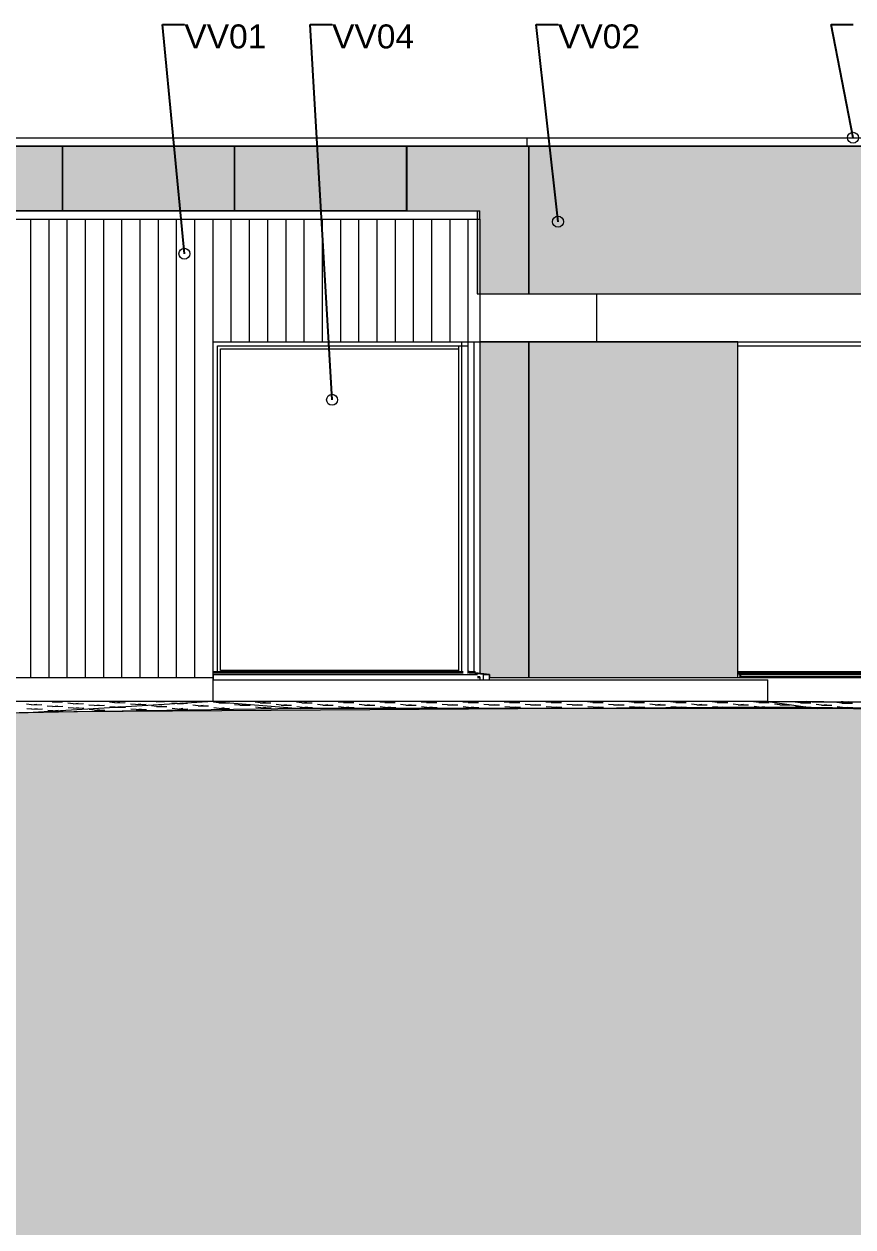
# Model space of a CAD drawing. Header units: millimetres. Extents: x 239748 to 326588, y -19262 to 5561.
# Drawn here: x 306660 to 313570, y -8703 to 1324 of the extents above; entities that cross this region are included whole.
import ezdxf

# ---------------------------------------------------------------- set-up
doc = ezdxf.new("R2010")
doc.units = ezdxf.units.MM
doc.header["$MEASUREMENT"] = 0
for name, color, linetype, lineweight in [('Annotation - Label_Pen_No__1', 7, 'Continuous', 13), ('New_0_Pen_No__1', 7, 'Continuous', 13), ('New_2D Drafting - General_Pen_No__1', 7, 'Continuous', 13), ('New_2D Drafting - General_Pen_No__18', 9, 'Continuous', 15), ('New_ARCHICAD Windows_Pen_No__1', 7, 'Continuous', 13), ('New_Shell - Roof_Pen_No__1', 7, 'Continuous', 13), ('New_Site & Landscape - Terrain_Pen_No__1', 7, 'Continuous', 13), ('New_Structural - Bearing_Pen_No__1', 7, 'Continuous', 13)]:
    doc.layers.add(name, color=color, linetype=linetype, lineweight=lineweight)
for name, color, linetype, lineweight, true_color in [('New_2D Drafting - General_Pen_No__102', 7, 'Continuous', 13, 0xcccccc), ('New_2D Drafting - General_Pen_No__61', 7, 'Continuous', 20, 0x6a6a6a), ('New_Site & Landscape - Terrain_Pen_No__180', 7, 'Continuous', 15, 0xd6cda7), ('New_Site & Landscape - Terrain_Pen_No__93', 7, 'Continuous', 13, 0xa2a233)]:
    doc.layers.add(name, color=color, linetype=linetype, lineweight=lineweight, true_color=true_color)
doc.layers.add('New_ARCHICAD Windows', color=7, linetype='Continuous')
doc.layers.add('New_Structural - Bearing', color=7, linetype='Continuous')
doc.styles.add('GENERATED_STYLE_1', font='')
doc.styles.get('GENERATED_STYLE_1').set_extended_font_data('Arial')
doc.dimstyles.new('GENERATED_STYLE__2', dxfattribs={"dimtxt": 0.18, "dimasz": 182.4, "dimexe": 0.18, "dimexo": 0.0625, "dimgap": 0, "dimtad": 0, "dimtih": 1, "dimtoh": 1, "dimdec": 4, "dimzin": 0, "dimdsep": 46, "dimcen": 0.09, "dimadec": 0, "dimazin": 0, "dimtfac": 1, "dimtdec": 4, "dimtmove": 0, "dimatfit": 3, "dimldrblk": 'ARROWHEAD_1', "dimfxl": 0, "dimtolj": 1, "dimtzin": 0, "dimarcsym": 0})

# ---------------------------------------------------------------- blocks, each defined once
blk = doc.blocks.new('ARROWHEAD_1')
at = {"color": 0, "linetype": 'Continuous', "lineweight": 0}
blk.add_line((0, 0), (-1, 0), dxfattribs=at)
blk.add_circle((0, 0), 0.25, dxfattribs=at)

msp = doc.modelspace()

# ---------------------------------------------------------------- hatches: boundary and pattern name
at = {"layer": 'New_2D Drafting - General_Pen_No__102', "linetype": 'Continuous', "lineweight": 13, "true_color": 0xcccccc}
msp.add_hatch(color=254, dxfattribs=at).paths.add_polyline_path([(310868.6251, 306.3715), (304104.3382, 306.3715), (304104.3382, -4123.6284), (304226.4219, -4123.6284), (304226.4219, -303.6284), (304226.4214, -233.6284), (310436.4291, -233.6284), (310436.4291, -303.6284), (310436.9414, -303.6284), (310436.9267, -923.6284), (310868.6251, -923.6284)])
at = {"layer": 'New_2D Drafting - General_Pen_No__18', "linetype": 'Continuous', "lineweight": 15}
for points in [[(310868.6251, 306.3715), (310868.6251, -923.6284), (319823.1882, -923.6284), (319823.1882, 306.3715)], [(310459.7686, -4088.6067), (310539.9426, -4098.6284), (310539.9426, -4123.6284), (310868.6251, -4123.6284), (310868.6251, -1323.6285), (310459.7686, -1323.6285)], [(310868.6251, -1323.6284), (310868.6251, -4123.6284), (312610.6905, -4123.6284), (312610.6905, -4093.6219), (312610.6906, -4093.6052), (312610.6905, -4083.6284), (312610.6905, -4073.6285), (312610.6905, -1358.6285), (312610.6905, -1323.6284)]]:
    msp.add_hatch(color=9, dxfattribs=at).paths.add_polyline_path(points)
at = {"layer": 'New_2D Drafting - General_Pen_No__61', "linetype": 'Continuous', "lineweight": 20, "true_color": 0x6a6a6a}
h = msp.add_hatch(dxfattribs=at)
h.set_pattern_fill('Dashed_0002', color=251, style=0, pattern_type=2)
h.set_pattern_definition([(45, (649171.04, -4123.63), (-183.84776, 183.84776), [195, -65]), (45, (649171.04, -3939.78), (-183.84776, 183.84776), [195, -65])])
h.paths.add_polyline_path([(304790.6827, -4460.3759), (297360.3741, -4696.2383), (297432.4505, -19262.3247), (325883.6342, -19262.3247), (325883.2965, -4496.7853), (312832.5286, -4370.8818), (307073.8019, -4409.8695)])
at = {"layer": 'New_ARCHICAD Windows', "linetype": 'Continuous', "lineweight": 0, "true_color": 0x000000}
h = msp.add_hatch(dxfattribs=at)
h.set_pattern_fill('Plank_Floor_vert_0002', color=18, style=0, pattern_type=2)
h.set_pattern_definition([(90, (994573.3, -4123.63), (152.008205, 0), [])])
h.paths.add_polyline_path([(310439.9431, -4118.7284), (310439.9431, -4123.6284), (310459.9453, -4123.6284), (310459.9453, -4118.7284)])
at = {"layer": 'New_Site & Landscape - Terrain_Pen_No__180', "linetype": 'Continuous', "lineweight": 0, "true_color": 0x353329}
msp.add_hatch(color=250, dxfattribs=at).paths.add_polyline_path([(297432.4505, -19262.3247), (325883.6342, -19262.3247), (325883.6342, -4496.7884), (313274.2348, -4382.3441), (308962.5578, -4382.3438), (306735.3088, -4414.8025), (302168.1642, -4521.8361), (298486.9827, -4705.949), (297432.4505, -4713.9502)])
at = {"layer": 'New_Structural - Bearing', "linetype": 'Continuous', "lineweight": 0, "true_color": 0x000000}
h = msp.add_hatch(dxfattribs=at)
h.set_pattern_fill('Plank_Floor_vert_0002', color=18, style=0, pattern_type=2)
h.set_pattern_definition([(90, (649171.54, -4123.63), (152, 0), [])])
h.paths.add_polyline_path([(304203.9268, -4123.6285), (308236.8639, -4123.6285), (308236.8639, -4323.4671), (308236.9157, -4323.4672), (308236.9164, -4168.6284), (308236.9157, -4143.6284), (308236.9165, -4123.6285), (308236.9165, -1323.6285), (310438.9425, -1323.6285), (310438.9425, -303.6284), (304203.9268, -303.6284)])
h = msp.add_hatch(dxfattribs=at)
h.set_pattern_fill('Plank_Floor_vert_0002', color=18, style=0, pattern_type=2)
h.set_pattern_definition([(90, (649134.11, -4123.63), (-152, 0), [])])
h.paths.add_polyline_path([(310438.9426, -1323.6284), (310459.9426, -1323.6284), (310459.9426, -303.6284), (310438.9426, -303.6284)])
h = msp.add_hatch(dxfattribs=at)
h.set_pattern_fill('Plank_Floor_vert_0002', color=18, style=0, pattern_type=2)
h.set_pattern_definition([(90, (649133.93, -4123.63), (-152, 0), [])])
h.paths.add_polyline_path([(310459.7686, -1323.6284), (310409.9426, -1323.6284), (310409.9426, -4073.6284), (310419.9427, -4073.6284), (310419.9427, -4083.6285), (310459.7686, -4088.6067)])

# ---------------------------------------------------------------- linework, layer by layer
at = {"layer": 'New_0_Pen_No__1', "color": 7, "linetype": 'Continuous', "lineweight": 13, "flags": 128}
for points in [[(305548.3382, 306.3715), (306978.3382, 306.3715), (306978.3382, -233.6284), (305548.3382, -233.6284)], [(306982.3382, 306.3715), (308412.3382, 306.3715), (308412.3382, -233.6284), (306982.3382, -233.6284)], [(308416.3382, 306.3715), (309846.3382, 306.3715), (309846.3382, -233.6284), (308416.3382, -233.6284)], [(310868.6251, 306.3715), (309850.3382, 306.3715), (309850.3382, -233.6284), (310436.4291, -233.6284), (310436.4291, -303.6284), (310436.4291, -923.6284), (310868.6251, -923.6284)]]:
    msp.add_lwpolyline(points, close=True, dxfattribs=at)
at = {"layer": 'New_2D Drafting - General_Pen_No__1', "color": 7, "linetype": 'Continuous', "lineweight": 13, "flags": 128}
for points in [[(310868.6251, 306.3715), (304104.3382, 306.3715), (304104.3382, -4123.6284), (304226.4219, -4123.6284), (304226.4219, -303.6284), (304226.4214, -233.6284), (310436.4291, -233.6284), (310436.4291, -303.6284), (310436.9414, -303.6284), (310436.9267, -923.6284), (310868.6251, -923.6284)], [(310868.6251, 306.3715), (310868.6251, -923.6284), (319823.1882, -923.6284), (319823.1882, 306.3715)], [(310459.7686, -4088.6067), (310539.9426, -4098.6284), (310539.9426, -4123.6284), (310868.6251, -4123.6284), (310868.6251, -1323.6285), (310459.7686, -1323.6285)], [(310868.6251, -1323.6284), (310868.6251, -4123.6284), (312610.6905, -4123.6284), (312610.6905, -4093.6219), (312610.6906, -4093.6052), (312610.6905, -4083.6284), (312610.6905, -4073.6285), (312610.6905, -1358.6285), (312610.6905, -1323.6284)], [(304790.6827, -4460.3759), (297360.3741, -4696.2383), (297432.4505, -19262.3247), (325883.6342, -19262.3247), (325883.2965, -4496.7853), (312832.5286, -4370.8818), (307073.8019, -4409.8695)]]:
    msp.add_lwpolyline(points, close=True, dxfattribs=at)
at = {"layer": 'New_ARCHICAD Windows_Pen_No__1', "color": 7, "linetype": 'Continuous', "lineweight": 13}
for p, q in [((308236.9164, -4094.8784), (308236.9164, -1323.6284)), ((308236.9164, -1323.6284), (310438.9426, -1323.6284)), ((308271.9165, -4073.6284), (308271.9165, -1358.6284)), ((308271.9165, -1358.6284), (310309.9372, -1358.6284)), ((308296.9165, -4063.6284), (308296.9165, -1383.6284)), ((308296.9165, -1383.6284), (310284.9367, -1383.6284)), ((310284.9367, -1383.6284), (310284.9367, -1358.6284)), ((310284.9367, -4063.6284), (310284.9367, -1383.6284)), ((310309.9372, -1358.6284), (310309.9372, -1323.6284)), ((310309.9372, -1358.6284), (310359.9399, -1358.6284)), ((310309.9372, -4073.6284), (310309.9372, -1358.6284)), ((310359.9399, -1323.6284), (310359.9399, -1358.6284)), ((310359.9399, -1358.6284), (310359.9399, -4073.6284)), ((310409.9427, -1323.6284), (310409.9427, -1358.6284)), ((310409.9427, -1358.6284), (310409.9427, -4073.6284)), ((310438.9426, -1323.6284), (310459.9426, -1323.6284)), ((310459.7686, -1323.6284), (310459.7686, -4088.6067)), ((312610.6905, -4123.6284), (312610.6905, -1323.6284)), ((312610.6905, -1358.6284), (313668.4135, -1358.6284)), ((308236.9164, -4094.8784), (308236.9164, -4098.6284)), ((308236.9164, -4098.6284), (308236.9164, -4143.6284)), ((308236.9164, -4098.6284), (310439.9431, -4098.6284)), ((308236.9165, -4073.6284), (310319.9301, -4073.6284)), ((308236.9165, -4083.6284), (310319.9301, -4083.6284)), ((310284.9367, -4063.6284), (308296.9165, -4063.6284)), ((310284.9367, -4073.6284), (310284.9367, -4063.6284)), ((310359.9399, -4073.6284), (310359.9399, -4088.6284)), ((310369.9404, -4073.6284), (310359.9399, -4073.6284)), ((310359.9399, -4088.6284), (310359.9399, -4088.6291)), ((310369.9404, -4073.6284), (310419.9427, -4073.6284)), ((310369.9404, -4083.6284), (310369.9404, -4073.6284)), ((310369.9404, -4083.6284), (310419.9427, -4083.6284)), ((310489.9469, -4098.6284), (310369.9404, -4083.6284)), ((310419.9427, -4083.6284), (310419.9427, -4073.6284)), ((310539.9426, -4098.6284), (310419.9427, -4083.6284)), ((310489.9469, -4098.6284), (310539.9426, -4098.6284)), ((310489.9469, -4143.6284), (310489.9469, -4098.6284)), ((310539.9426, -4143.6284), (310539.9426, -4098.6284)), ((312610.6905, -4073.6284), (313704.3912, -4073.6284)), ((312610.6905, -4083.6284), (313704.3912, -4083.6284)), ((312610.6905, -4093.6052), (312631.9555, -4096.6284)), ((312610.6905, -4093.6219), (312631.9555, -4095.1284)), ((312631.9555, -4115.1284), (312624.8672, -4105.1284)), ((312624.8672, -4105.1284), (312631.9555, -4105.1284)), ((312631.9555, -4116.6284), (312624.8672, -4106.6284)), ((312624.8672, -4106.6284), (312625.9304, -4106.6284)), ((312631.9555, -4095.1284), (312631.9555, -4115.1284)), ((312631.9555, -4095.1284), (313760.5614, -4095.1284)), ((312631.9555, -4096.6284), (313795.8304, -4096.6284)), ((310439.9431, -4118.6284), (310459.9453, -4118.6284)), ((310459.9453, -4118.7284), (310439.9431, -4118.7284)), ((310439.9431, -4123.6284), (310459.9453, -4123.6284)), ((310459.9453, -4118.6284), (310459.9453, -4143.6284)), ((312631.9555, -4115.1284), (312631.9555, -4116.6284)), ((312631.9555, -4115.1284), (313760.5614, -4115.1284)), ((312631.9555, -4116.6284), (313795.8304, -4116.6284))]:
    msp.add_line(p, q, dxfattribs=at)
at = {"layer": 'New_Shell - Roof_Pen_No__1', "color": 7, "linetype": 'Continuous', "lineweight": 13}
for p, q in [((304104.3405, 376.3716), (310853.765, 376.3716)), ((305389.8506, 306.3716), (310853.765, 306.3716)), ((310853.765, 376.3716), (319828.568, 376.3716)), ((310853.765, 306.3716), (310853.765, 376.3716)), ((310853.765, 306.3716), (310868.6251, 306.3716)), ((304203.9269, -233.6284), (310459.4297, -233.6284)), ((310459.4297, -303.6284), (310459.4297, -233.6284)), ((310459.9426, -923.6284), (311436.4272, -923.6284)), ((311436.4212, -923.6284), (325489.2484, -923.6284)), ((311436.4272, -1323.6284), (311436.4272, -923.6284)), ((310459.9426, -1323.6284), (311436.4272, -1323.6284)), ((311436.4212, -1323.6284), (325207.0969, -1323.6284))]:
    msp.add_line(p, q, dxfattribs=at)
at = {"layer": 'New_Site & Landscape - Terrain_Pen_No__1', "color": 7, "linetype": 'Continuous', "lineweight": 13}
for p, q in [((308236.9177, -4323.4671), (304301.7693, -4323.4671)), ((306722.3196, -4349.8392), (306678.6175, -4346.1792)), ((306725.5312, -4387.3538), (306681.8291, -4383.6938)), ((306722.3196, -4349.8392), (306765.2188, -4344.1206)), ((306722.3196, -4349.8392), (306808.9209, -4347.7806)), ((306725.5312, -4387.3538), (306768.4304, -4381.6352)), ((306725.5312, -4387.3538), (306812.1325, -4385.2952)), ((308236.9177, -4323.4671), (306735.3088, -4414.8025)), ((306893.9164, -4326.9648), (306852.1531, -4323.4671)), ((306897.128, -4364.4793), (306853.4259, -4360.8193)), ((306900.3396, -4401.9939), (306856.6375, -4398.3339)), ((306893.9164, -4326.9648), (306920.1546, -4323.4671)), ((306893.9164, -4326.9648), (306980.5177, -4324.9062)), ((306897.128, -4364.4793), (306940.0272, -4358.7607)), ((306897.128, -4364.4793), (306983.7293, -4362.4208)), ((306900.3396, -4401.9939), (306943.2388, -4396.2753)), ((306900.3396, -4401.9939), (306975.1093, -4400.2166)), ((306975.1103, -4400.2166), (306986.9409, -4400.0392)), ((307068.7248, -4341.6049), (307025.0227, -4337.9448)), ((307071.9364, -4379.1195), (307028.2343, -4375.4594)), ((307068.7248, -4341.6049), (307111.624, -4335.8862)), ((307068.7248, -4341.6049), (307155.3261, -4339.5463)), ((307071.9364, -4379.1195), (307114.8356, -4373.4008)), ((307071.9364, -4379.1195), (307158.5377, -4377.0609)), ((307243.5332, -4356.245), (307199.8311, -4352.585)), ((307246.7448, -4396.1452), (307203.0427, -4390.9876)), ((307243.5332, -4356.245), (307286.4324, -4350.5264)), ((307243.5332, -4356.245), (307330.1345, -4354.1864)), ((307246.7448, -4396.1452), (307289.644, -4389.6896)), ((307246.7448, -4396.1452), (307333.3461, -4394.8472)), ((307415.13, -4333.3705), (307371.4279, -4329.7105)), ((307418.3416, -4370.8851), (307374.6395, -4367.2251)), ((307415.13, -4333.3705), (307458.0292, -4327.6519)), ((307415.13, -4333.3705), (307501.7313, -4331.3119)), ((307418.3416, -4370.8851), (307461.2408, -4365.1665)), ((307418.3416, -4370.8851), (307482.3535, -4369.3635)), ((307482.3545, -4369.3634), (307504.9429, -4369.0249)), ((307589.9384, -4348.0106), (307546.2363, -4344.3506)), ((307593.15, -4390.9532), (307549.4479, -4385.7956)), ((307589.9384, -4348.0106), (307632.8376, -4342.292)), ((307589.9384, -4348.0106), (307676.5397, -4345.952)), ((307593.15, -4390.9532), (307636.0492, -4384.4976)), ((307593.15, -4390.9532), (307679.7513, -4389.6552)), ((307764.7468, -4365.1309), (307721.0447, -4359.9733)), ((307761.5352, -4325.1361), (307741.6064, -4323.4671)), ((307761.5352, -4325.1361), (307774.0556, -4323.4671)), ((307761.5352, -4325.1361), (307831.748, -4323.4671)), ((307764.7468, -4365.1309), (307807.646, -4358.6753)), ((307764.7468, -4365.1309), (307851.3481, -4363.8329)), ((307936.3436, -4339.7762), (307892.6415, -4336.1162)), ((307939.5552, -4385.7612), (307895.8531, -4380.6036)), ((307936.3436, -4339.7762), (307979.2428, -4334.0576)), ((307936.3436, -4339.7762), (307989.5977, -4338.5103)), ((307939.5552, -4385.7612), (307982.4544, -4379.3056)), ((307939.5552, -4385.7612), (308026.1565, -4384.4632)), ((307989.5987, -4338.5103), (308022.9449, -4338.0105)), ((308111.152, -4359.9389), (308067.4499, -4354.7813)), ((308111.152, -4359.9389), (308154.0512, -4353.4833)), ((308111.152, -4359.9389), (308197.7533, -4358.6409)), ((312861.9184, -4323.4671), (308236.9177, -4323.4671)), ((308236.9177, -4323.4671), (308962.5578, -4382.3438)), ((308282.7488, -4334.1165), (308239.0467, -4328.9589)), ((308285.9604, -4380.5692), (308242.2583, -4375.4116)), ((308282.7488, -4334.1165), (308312.6716, -4329.6136)), ((308282.7488, -4334.1165), (308354.8495, -4333.0358)), ((308285.9604, -4380.5692), (308328.8596, -4374.1136)), ((308285.9604, -4380.5692), (308372.5617, -4379.2712)), ((308312.6716, -4329.6136), (308325.648, -4328.1186)), ((308354.8495, -4333.0358), (308369.3501, -4333.0307)), ((308457.5572, -4354.7468), (308413.8551, -4349.5893)), ((308457.5572, -4354.7468), (308500.4564, -4348.2913)), ((308457.5572, -4354.7468), (308544.1585, -4353.4488)), ((308629.154, -4332.9394), (308585.4519, -4328.0272)), ((308632.3656, -4375.3772), (308588.6635, -4370.2196)), ((308629.154, -4332.9394), (308672.0532, -4327.9968)), ((308629.154, -4332.9394), (308715.7553, -4332.9089)), ((308632.3656, -4375.3772), (308675.2648, -4368.9216)), ((308632.3656, -4375.3772), (308718.9669, -4374.0792)), ((308803.9624, -4352.5881), (308760.2603, -4347.6759)), ((308803.9624, -4352.5881), (308846.8616, -4347.6455)), ((308803.9624, -4352.5881), (308890.5637, -4352.5577)), ((308975.5592, -4332.8176), (308931.8571, -4327.9054)), ((308978.7708, -4372.2368), (308935.0687, -4367.3246)), ((308975.5592, -4332.8176), (309018.4584, -4327.875)), ((308975.5592, -4332.8176), (309062.1605, -4332.7871)), ((308978.7708, -4372.2368), (309021.67, -4367.2942)), ((308978.7708, -4372.2368), (309065.3721, -4372.2064)), ((309150.3676, -4352.4663), (309106.6655, -4347.5541)), ((309150.3676, -4352.4663), (309193.2668, -4347.5237)), ((309150.3676, -4352.4663), (309236.9689, -4352.4358)), ((309321.9644, -4332.6958), (309278.2623, -4327.7836)), ((309325.176, -4372.115), (309281.4739, -4367.2028)), ((309321.9644, -4332.6958), (309364.8636, -4327.7532)), ((309321.9644, -4332.6958), (309408.5657, -4332.6653)), ((309325.176, -4372.115), (309368.0752, -4367.1724)), ((309325.176, -4372.115), (309411.7773, -4372.0846)), ((309496.7728, -4352.3445), (309453.0707, -4347.4323)), ((309496.7728, -4352.3445), (309539.672, -4347.4019)), ((309496.7728, -4352.3445), (309583.3741, -4352.314)), ((309668.3696, -4332.574), (309624.6675, -4327.6618)), ((309671.5812, -4371.9932), (309627.8791, -4367.081)), ((309668.3696, -4332.574), (309711.2688, -4327.6314)), ((309668.3696, -4332.574), (309754.9709, -4332.5435)), ((309671.5812, -4371.9932), (309714.4804, -4367.0506)), ((309671.5812, -4371.9932), (309758.1825, -4371.9628)), ((309843.178, -4352.2227), (309799.4759, -4347.3105)), ((309843.178, -4352.2227), (309886.0772, -4347.2801)), ((309843.178, -4352.2227), (309929.7793, -4352.1922)), ((310014.7748, -4332.4522), (309971.0727, -4327.54)), ((310017.9863, -4371.8714), (309974.2843, -4366.9592)), ((310014.7748, -4332.4522), (310057.674, -4327.5096)), ((310014.7748, -4332.4522), (310101.3761, -4332.4217)), ((310017.9863, -4371.8714), (310104.5876, -4371.841)), ((310017.9864, -4371.8714), (310060.8856, -4366.9288)), ((310189.5832, -4352.1009), (310145.8811, -4347.1887)), ((310189.5832, -4352.1009), (310232.4824, -4347.1583)), ((310189.5832, -4352.1009), (310276.1845, -4352.0704)), ((310361.1799, -4332.3304), (310317.4778, -4327.4182)), ((310364.3916, -4371.7496), (310320.6895, -4366.8374)), ((310361.1799, -4332.3304), (310447.7812, -4332.2999)), ((310361.18, -4332.3304), (310404.0792, -4327.3878)), ((310364.3915, -4371.7496), (310450.9928, -4371.7191)), ((310364.3916, -4371.7496), (310407.2908, -4366.807)), ((310535.9883, -4351.9791), (310492.2862, -4347.0669)), ((310535.9884, -4351.9791), (310578.8876, -4347.0365)), ((310535.9884, -4351.9791), (310622.5897, -4351.9486)), ((310707.5852, -4332.2086), (310663.8831, -4327.2964)), ((310710.7967, -4371.6278), (310667.0946, -4366.7156)), ((310707.5851, -4332.2086), (310794.1864, -4332.1781)), ((310707.5852, -4332.2086), (310750.4843, -4327.266)), ((310710.7967, -4371.6278), (310797.398, -4371.5973)), ((310710.7968, -4371.6278), (310753.696, -4366.6852)), ((310882.3936, -4351.8573), (310838.6915, -4346.9451)), ((310882.3936, -4351.8573), (310925.2928, -4346.9147)), ((310882.3936, -4351.8573), (310968.9949, -4351.8268)), ((311053.9903, -4332.0868), (311010.2882, -4327.1746)), ((311057.2019, -4371.506), (311013.4999, -4366.5938)), ((311053.9903, -4332.0868), (311140.5916, -4332.0563)), ((311053.9904, -4332.0868), (311096.8896, -4327.1441)), ((311057.2019, -4371.506), (311100.1011, -4366.5634)), ((311057.2019, -4371.506), (311143.8032, -4371.4755)), ((311228.7987, -4351.7355), (311185.0966, -4346.8233)), ((311228.7987, -4351.7355), (311271.6979, -4346.7929)), ((311228.7987, -4351.7355), (311315.4, -4351.705)), ((311400.3955, -4331.965), (311356.6934, -4327.0528)), ((311403.6071, -4371.3842), (311359.905, -4366.472)), ((311400.3955, -4331.965), (311443.2947, -4327.0223)), ((311400.3955, -4331.965), (311486.9968, -4331.9345)), ((311403.6071, -4371.3842), (311446.5063, -4366.4416)), ((311403.6071, -4371.3842), (311490.2084, -4371.3537)), ((311575.2039, -4351.6137), (311531.5018, -4346.7015)), ((311575.2039, -4351.6137), (311618.1031, -4346.6711)), ((311575.2039, -4351.6137), (311661.8052, -4351.5832)), ((311746.8007, -4331.8432), (311703.0986, -4326.931)), ((311750.0123, -4371.2624), (311706.3102, -4366.3502)), ((311746.8007, -4331.8432), (311789.6999, -4326.9005)), ((311746.8007, -4331.8432), (311833.402, -4331.8127)), ((311750.0123, -4371.2624), (311792.9115, -4366.3198)), ((311750.0123, -4371.2624), (311836.6136, -4371.2319)), ((311921.6091, -4351.4919), (311877.907, -4346.5797)), ((311921.6091, -4351.4919), (311964.5083, -4346.5493)), ((311921.6091, -4351.4919), (312008.2104, -4351.4614)), ((312093.2059, -4331.7214), (312049.5038, -4326.8092)), ((312096.4175, -4371.1406), (312052.7154, -4366.2284)), ((312093.2059, -4331.7214), (312136.1051, -4326.7787)), ((312093.2059, -4331.7214), (312179.8072, -4331.6909)), ((312096.4175, -4371.1406), (312139.3167, -4366.198)), ((312096.4175, -4371.1406), (312183.0188, -4371.1101)), ((312268.0143, -4351.3701), (312224.3122, -4346.4579)), ((312268.0143, -4351.3701), (312310.9135, -4346.4274)), ((312268.0143, -4351.3701), (312354.6156, -4351.3396)), ((312439.6111, -4331.5996), (312395.909, -4326.6874)), ((312442.8227, -4371.0188), (312399.1206, -4366.1066)), ((312439.6111, -4331.5996), (312482.5103, -4326.6569)), ((312439.6111, -4331.5996), (312526.2124, -4331.5691)), ((312442.8227, -4371.0188), (312485.7219, -4366.0762)), ((312442.8227, -4371.0188), (312529.424, -4370.9883)), ((312614.4195, -4351.2483), (312570.7174, -4346.3361)), ((312614.4195, -4351.2483), (312657.3187, -4346.3056)), ((312614.4195, -4351.2483), (312701.0208, -4351.2178)), ((312786.0163, -4331.4778), (312742.3142, -4326.5656)), ((312789.2279, -4370.897), (312745.5258, -4365.9848)), ((312786.0163, -4331.4778), (312828.9155, -4326.5351)), ((312786.0163, -4331.4778), (312872.6176, -4331.4473)), ((312789.2279, -4370.897), (312832.1271, -4365.9544)), ((312789.2279, -4370.897), (312875.8292, -4370.8665)), ((312861.9184, -4323.4671), (313274.2348, -4382.3441)), ((312861.9184, -4323.4671), (325883.6342, -4402.2168)), ((325883.6342, -4412.5658), (312861.9184, -4323.4671)), ((312960.8247, -4351.1265), (312917.1226, -4346.2143)), ((312960.8247, -4351.1265), (313003.7239, -4346.1838)), ((312960.8247, -4351.1265), (313047.426, -4351.096)), ((313132.4215, -4333.3097), (313088.7194, -4328.313)), ((313135.6331, -4370.7752), (313091.931, -4365.863)), ((313132.4215, -4333.3097), (313175.3207, -4329.0705)), ((313132.4215, -4333.3097), (313219.0228, -4334.0671)), ((313135.6331, -4370.7752), (313167.5032, -4367.1033)), ((313135.6331, -4370.7752), (313193.0762, -4370.755)), ((313167.5031, -4367.1033), (313178.5323, -4366.0134)), ((313230.1516, -4325.525), (313186.4495, -4324.2737)), ((313193.076, -4370.755), (313222.2344, -4371.01)), ((313230.1516, -4325.525), (313273.0508, -4324.9327)), ((313230.1516, -4325.525), (313316.7529, -4326.184)), ((313307.2299, -4353.2961), (313263.5278, -4348.2995)), ((313304.0183, -4326.2537), (313269.982, -4325.9348)), ((313304.0183, -4326.2537), (313346.9175, -4326.4407)), ((313304.0183, -4326.2537), (313390.6196, -4326.8502)), ((313307.2299, -4353.2961), (313350.1291, -4349.0569)), ((313307.2299, -4353.2961), (313393.8312, -4354.0535)), ((313478.8267, -4336.3396), (313435.1246, -4331.343)), ((313482.0383, -4373.2825), (313438.3362, -4368.2859)), ((313473.1803, -4323.6994), (313488.3497, -4323.8148)), ((313478.8267, -4336.3396), (313521.7259, -4332.1005)), ((313478.8267, -4336.3396), (313565.428, -4337.0971)), ((313482.0383, -4373.2825), (313524.9375, -4369.0434)), ((313482.0383, -4373.2825), (313568.6396, -4374.04)), ((313560.0821, -4327.6893), (313532.8547, -4326.9097))]:
    msp.add_line(p, q, dxfattribs=at)
at = {"layer": 'New_Site & Landscape - Terrain_Pen_No__93', "color": 55, "linetype": 'Continuous', "lineweight": 13, "true_color": 0xa2a233, "flags": 128}
msp.add_lwpolyline([(325883.6342, -4496.7884), (313274.2348, -4382.3441), (308962.5578, -4382.3438), (306735.3088, -4414.8025), (302168.1642, -4521.8361), (298486.9827, -4705.949), (297432.4505, -4713.9502)], dxfattribs=at)
at = {"layer": 'New_Structural - Bearing_Pen_No__1', "color": 7, "linetype": 'Continuous', "lineweight": 13}
for p, q in [((310868.6251, 306.3716), (319823.1882, 306.3716)), ((310868.6251, 306.3716), (310868.6251, -653.6284)), ((304203.9269, -303.6284), (310438.9426, -303.6284)), ((310438.9426, -303.6284), (310459.4297, -303.6284)), ((310459.4297, -303.6284), (310459.9426, -303.6284)), ((310459.9426, -303.6284), (310459.9426, -1323.6284)), ((310868.6251, -653.6284), (310868.6251, -923.6284)), ((310868.6251, -1323.6284), (310868.6251, -4123.6284)), ((304198.9271, -4123.6284), (308236.8642, -4123.6284)), ((308236.8642, -4323.4704), (308236.8642, -4123.6284)), ((308236.917, -4143.6284), (312861.9184, -4143.6284)), ((308236.917, -4323.4671), (308236.917, -4143.6284)), ((310539.9426, -4123.6284), (321952.8193, -4123.6284)), ((312861.9184, -4323.4671), (312861.9184, -4143.6284))]:
    msp.add_line(p, q, dxfattribs=at)

# ---------------------------------------------------------------- texts
at = {"layer": 'Annotation - Label_Pen_No__1', "color": 7, "linetype": 'Continuous', "lineweight": 13, "char_height": 200, "attachment_point": 1, "style": 'GENERATED_STYLE_1'}
for s, insert in [('\\A1;{\\pql;\\fArial|b0|i0|c0|p34;VV01}', (307996.3128, 1320.9169)), ('\\A1;{\\pql;\\fArial|b0|i0|c0|p34;VV0\\fArial|b0|i0|c0|p34;4}', (309228.0173, 1320.9169)), ('\\A1;{\\pql;\\fArial|b0|i0|c0|p34;VV0\\fArial|b0|i0|c0|p34;2}', (311111.5456, 1320.9169))]:
    msp.add_mtext(s, dxfattribs=dict(at, insert=insert))

# ---------------------------------------------------------------- leaders
at = {"layer": 'Annotation - Label_Pen_No__1', "color": 7, "linetype": 'Continuous', "lineweight": 13, "annotation_type": 0, "has_hookline": 1, "hookline_direction": 0}
for points, text_width in [([(307996.3128, -590.9421), (307813.9128, 1320.9169), (307996.3128, 1320.9169)], 630.4), ([(309228.0173, -1808.1705), (309045.6173, 1320.9169), (309228.0173, 1320.9169)], 668.2), ([(311111.5456, -323.6284), (310929.1456, 1320.9169), (311111.5456, 1320.9169)], 666.8), ([(313571.0674, 376.3716), (313388.6674, 1320.9169), (313571.0674, 1320.9169)], 669)]:
    msp.add_leader(points, dimstyle='GENERATED_STYLE__2', dxfattribs=dict(at, text_width=text_width))

doc.saveas('drawing.dxf')
